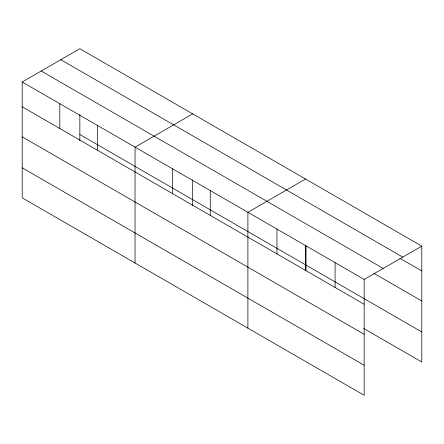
<?xml version="1.0" encoding="UTF-8"?>
<svg xmlns="http://www.w3.org/2000/svg" width="444" height="444" viewBox="0 0 444 444"><rect width="100%" height="100%" fill="white"/><g stroke="black" fill="none" stroke-linecap="round" stroke-linejoin="round"><path stroke-width="0.67" d="M364.152 334.282L364.152 279.42L22.2 81.996L22.2 197.858L364.152 395.282L364.152 334.282L22.2 136.857M22.2 81.996L79.848 48.718L421.8 246.143L421.8 362.004L363.669 328.438M192.69 113.864L135.043 147.147L135.043 263.009M305.533 179.015L247.891 212.299L247.891 328.16M364.152 279.42L421.8 246.143M60.822 59.701L402.775 257.126M399.85 258.286L421.8 270.957M41.225 71.012L383.178 268.437M373.754 273.26L421.8 301.004M79.848 134.532L421.8 331.957M22.2 106.815L364.152 304.24M22.2 167.815L364.152 365.24M335.087 262.643L335.087 287.457M306.021 245.859L306.021 270.679M305.533 245.571L305.533 270.296M276.956 229.082L276.956 253.896M210.273 190.581L210.273 215.396M192.69 179.731L192.69 205.827M172.661 168.864L172.661 193.678M97.43 125.43L97.43 150.25M79.848 114.585L79.848 140.676M59.812 103.713L59.812 128.532"/></g></svg>
